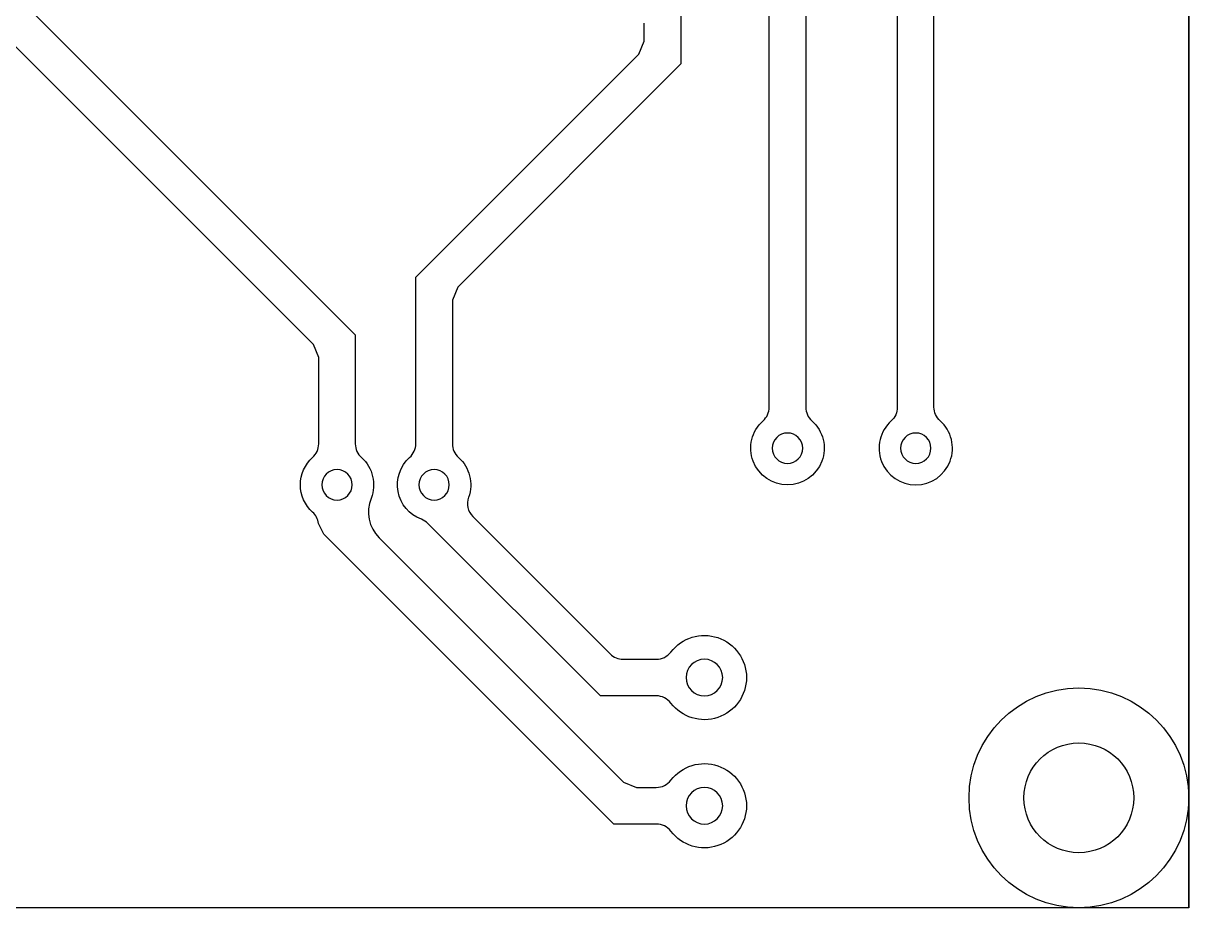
# Model space of a CAD drawing. Extents: x -87 to 75, y -128 to -16.
# Drawn here: x 42.77 to 74.6, y -111 to -86.85 of the extents above; entities that cross this region are included whole.
import ezdxf

# ---------------------------------------------------------------- set-up
doc = ezdxf.new("R2010")
doc.units = 0
doc.layers.add('MOSFET', color=7, linetype='CONTINUOUS')
doc.layers.add('MOSFET$TRACES', color=7, linetype='CONTINUOUS')

msp = doc.modelspace()

# ---------------------------------------------------------------- linework, layer by layer
at = {"layer": 'MOSFET'}
for p, q in [((74.6, -111), (74.6, -16)), ((74.6, -16), (74.6, -111)), ((74.6, -19), (74.6, -108)), ((74.6, -111), (0.4, -111)), ((71.6, -111), (3.4, -111))]:
    msp.add_line(p, q, dxfattribs=at)
msp.add_circle((71.6, -108), 3, dxfattribs=at)
at = {"layer": 'MOSFET', "extrusion": (0, 0, -1)}
msp.add_arc((-71.6, -108), 3, 180, 270, dxfattribs=at)
at = {"layer": 'MOSFET$TRACES'}
for p, q in [((66.642, -25.787), (66.642, -97.336)), ((67.642, -97.33), (67.642, -25.787)), ((63.142, -97.333), (63.142, -31)), ((64.142, -31), (64.142, -97.333)), ((50.693, -95.625), (39.056, -83.988)), ((40.203, -83.721), (51.839, -95.357)), ((60.729, -85.871), (60.729, -87.96)), ((59.729, -87.339), (59.729, -86.85)), ((59.583, -87.692), (59.729, -87.339)), ((53.49, -93.785), (59.583, -87.692)), ((60.729, -87.96), (54.637, -94.053)), ((53.49, -98.333), (53.49, -93.785)), ((54.637, -94.053), (54.49, -94.406)), ((54.49, -94.406), (54.49, -98.333)), ((51.839, -95.357), (51.839, -98.335)), ((50.839, -95.978), (50.693, -95.625)), ((50.839, -98.335), (50.839, -95.978)), ((50.978, -100.799), (50.835, -100.508)), ((58.531, -105.216), (53.823, -100.508)), ((55.048, -100.319), (58.799, -104.07)), ((58.895, -108.716), (50.978, -100.799)), ((52.491, -100.898), (59.163, -107.57)), ((59.152, -104.216), (60.06, -104.216)), ((60.06, -105.216), (58.531, -105.216)), ((59.163, -107.57), (59.516, -107.716)), ((59.516, -107.716), (60.06, -107.716)), ((60.06, -108.716), (58.895, -108.716))]:
    msp.add_line(p, q, dxfattribs=at)
at = {"layer": 'MOSFET$TRACES', "extrusion": (0, 0, -1)}
for centre, radius in [((-63.642, -98.453), 0.415), ((-67.146, -98.453), 0.415), ((-51.339, -99.453), 0.415), ((-53.99, -99.453), 0.415), ((-61.372, -104.716), 0.5), ((-61.372, -108.216), 0.5)]:
    msp.add_circle(centre, radius, dxfattribs=at)
at = {"layer": 'MOSFET$TRACES'}
msp.add_circle((71.6, -108), 1.5, dxfattribs=at)
for centre, radius, start, end in [((62.642, -97.333), 0.5, 311.7571, 360), ((64.642, -97.333), 0.5, 180, 228.2429), ((67.146, -98.453), 1.002, 131.936, 48.4213), ((50.339, -98.335), 0.5, 311.8376, 360), ((52.339, -98.335), 0.5, 180, 228.1897), ((52.99, -98.333), 0.5, 311.7571, 360), ((54.99, -98.333), 0.5, 180, 228.2429), ((53.168, -100.197), 0.974, 157.3603, 225.9959), ((55.402, -99.965), 0.5, 160.057, 225), ((50.339, -100.571), 0.5, 7.2388, 48.1897), ((53.469, -100.862), 0.5, 45, 69.7109), ((59.152, -103.716), 0.5, 225, 270), ((60.06, -103.716), 0.5, 270, 322.6948), ((60.06, -105.716), 0.5, 37.3052, 90), ((60.06, -107.216), 0.5, 270, 322.6948), ((60.06, -109.216), 0.5, 37.3052, 90)]:
    msp.add_arc(centre, radius, start, end, dxfattribs=at)
at = {"layer": 'MOSFET$TRACES', "extrusion": (0, 0, -1)}
for centre, radius, start, end in [((-66.142, -97.336), 0.5, 180, 228.064), ((-68.142, -97.33), 0.5, 311.5787, 360), ((-63.642, -98.453), 1.002, 131.7571, 48.2429), ((-51.341, -99.454), 1.002, 0.0469, 48.163), ((-51.339, -99.453), 1, 131.8103, 201.6438), ((-53.99, -99.453), 1.002, 290.2891, 48.2429), ((-53.99, -99.453), 1.002, 131.7571, 199.943), ((-51.339, -99.453), 1, 311.8103, 360), ((-61.372, -104.716), 1.15, 37.3052, 322.6948), ((-61.372, -108.216), 1.15, 37.3052, 322.6948)]:
    msp.add_arc(centre, radius, start, end, dxfattribs=at)

doc.saveas('drawing.dxf')
